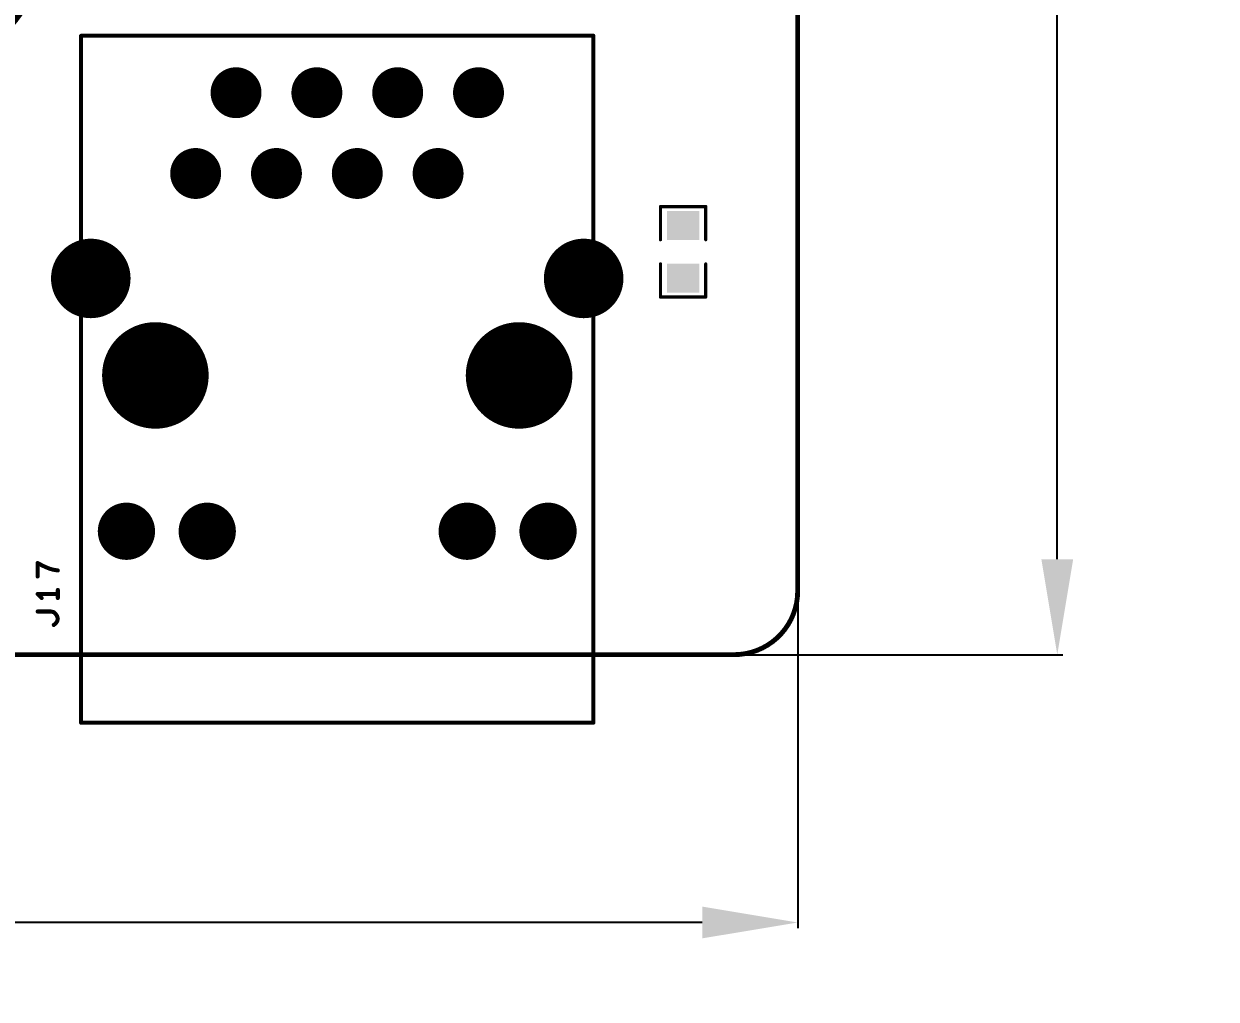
# Model space of a CAD drawing. Extents: x -13 to 102, y 0 to 99.
# Drawn here: x 64.68 to 102.15, y -0.33 to 30.34 of the extents above; entities that cross this region are included whole.
import ezdxf

# ---------------------------------------------------------------- set-up
doc = ezdxf.new("R2010")
doc.units = 0
doc.layers.get('0').update_dxf_attribs({"linetype": 'CONTINUOUS'})
doc.layers.get('DEFPOINTS').update_dxf_attribs({"linetype": 'CONTINUOUS'})
doc.layers.add('SILK_TOP_ART', color=251, linetype='CONTINUOUS')
doc.layers.add('SOLDER_TOP_ART', color=18, linetype='CONTINUOUS')
doc.layers.get('0').off()
doc.dimstyles.get("Standard").update_dxf_attribs({"dimtxt": 3, "dimasz": 3, "dimexe": 0.18, "dimexo": 0, "dimgap": 1.5, "dimtad": 0, "dimtih": 1, "dimtoh": 1, "dimzin": 0, "dimcen": 0.09, "dimazin": 3, "dimtfac": 1, "dimtofl": 0, "dimtmove": 0, "dimatfit": 3})

# ---------------------------------------------------------------- blocks, each defined once
blk = doc.blocks.new('ROUND_214')
at = {"const_width": 0.0508}
blk.add_lwpolyline([(-0.0254, 0, 1), (0.0254, 0, 1)], format="xyb", close=True, dxfattribs=at)
blk = doc.blocks.new('ROUND_159')
at = {"const_width": 0.0635}
blk.add_lwpolyline([(-0.03175, 0, 1), (0.03175, 0, 1)], format="xyb", close=True, dxfattribs=at)
blk = doc.blocks.new('ROUND_213')
at = {"const_width": 0.0762}
blk.add_lwpolyline([(-0.0381, 0, 1), (0.0381, 0, 1)], format="xyb", close=True, dxfattribs=at)
blk = doc.blocks.new('ROUND_341')
at = {"const_width": 2.55}
blk.add_lwpolyline([(-1.275, 0, 1), (1.275, 0, 1)], format="xyb", close=True, dxfattribs=at)
blk = doc.blocks.new('RECTANGLE_331')
blk.add_solid([(0.5072, 0.4564), (0.5072, -0.4564), (-0.5072, 0.4564), (-0.5072, -0.4564)])
blk = doc.blocks.new('ROUND_303')
at = {"const_width": 0.8}
blk.add_lwpolyline([(-0.4, 0, 1), (0.4, 0, 1)], format="xyb", close=True, dxfattribs=at)
blk = doc.blocks.new('ROUND_253')
at = {"const_width": 1.25}
blk.add_lwpolyline([(-0.625, 0, 1), (0.625, 0, 1)], format="xyb", close=True, dxfattribs=at)
blk = doc.blocks.new('ROUND_345')
at = {"const_width": 1.675}
blk.add_lwpolyline([(-0.8375, 0, 1), (0.8375, 0, 1)], format="xyb", close=True, dxfattribs=at)
blk = doc.blocks.new('ROUND_343')
at = {"const_width": 0.9}
blk.add_lwpolyline([(-0.45, 0, 1), (0.45, 0, 1)], format="xyb", close=True, dxfattribs=at)
blk = doc.blocks.new('*U174')
at = {"layer": 'SOLDER_TOP_ART', "color": 0, "linetype": 'CONTINUOUS'}
blk.add_text('88.00', height=3, dxfattribs=at).set_placement((39.771, 0.605))
blk = doc.blocks.new('*D168')
at = {"layer": 'DEFPOINTS', "color": 0, "linetype": 'CONTINUOUS'}
for p in [(1, 82.538), (89, 61.962), (89, 2.079)]:
    blk.add_point(p, dxfattribs=at)
at = {"layer": 'SOLDER_TOP_ART', "color": 0, "linetype": 'CONTINUOUS'}
for p, q in [((1, 82.538), (1, 1.899)), ((89, 61.962), (89, 1.899)), ((4, 2.079), (38.441, 2.079)), ((86, 2.079), (51.559, 2.079))]:
    blk.add_line(p, q, dxfattribs=at)
for points in [[(4, 2.579), (4, 1.579), (1, 2.079)], [(86, 2.579), (86, 1.579), (89, 2.079)]]:
    blk.add_solid(points, dxfattribs=at)
at = {"layer": 'SOLDER_TOP_ART', "linetype": 'CONTINUOUS'}
blk.add_blockref('*U174', (0, 0), dxfattribs=at)
blk = doc.blocks.new('*U177')
at = {"layer": 'SOLDER_TOP_ART', "color": 0, "linetype": 'CONTINUOUS'}
blk.add_text('53.50', height=3, dxfattribs=at).set_placement((91.928, 35.777))
blk = doc.blocks.new('*D171')
at = {"layer": 'DEFPOINTS', "color": 0, "linetype": 'CONTINUOUS'}
for p in [(86.25, 64), (86.962, 10.5), (97.158, 10.5)]:
    blk.add_point(p, dxfattribs=at)
at = {"layer": 'SOLDER_TOP_ART', "color": 0, "linetype": 'CONTINUOUS'}
for p, q in [((86.25, 64), (97.338, 64)), ((97.158, 61), (97.158, 40.283)), ((97.158, 13.5), (97.158, 34.217)), ((86.962, 10.5), (97.338, 10.5))]:
    blk.add_line(p, q, dxfattribs=at)
for points in [[(96.658, 61), (97.658, 61), (97.158, 64)], [(96.658, 13.5), (97.658, 13.5), (97.158, 10.5)]]:
    blk.add_solid(points, dxfattribs=at)
at = {"layer": 'SOLDER_TOP_ART', "linetype": 'CONTINUOUS'}
blk.add_blockref('*U177', (0, 0), dxfattribs=at)

msp = doc.modelspace()

# ---------------------------------------------------------------- linework, layer by layer
at = {"layer": 'SILK_TOP_ART'}
for points, const_width in [([(89, 12.5), (89, 62)], 0.1524), ([(66.479, 8.3603), (66.479, 29.9603)], 0.127), ([(66.479, 29.9603), (82.579, 29.9603)], 0.127), ([(82.579, 29.9603), (82.579, 8.3603)], 0.127), ([(84.6878, 23.5486), (84.6878, 24.59)], 0.1016), ([(84.6878, 24.59), (86.1102, 24.59)], 0.1016), ([(86.1102, 24.59), (86.1102, 23.5486)], 0.1016), ([(84.6878, 22.7866), (84.6878, 21.7452)], 0.1016), ([(86.1102, 21.7452), (86.1102, 22.7866)], 0.1016), ([(84.6878, 21.7452), (86.1102, 21.7452)], 0.1016), ([(65.2717, 13.2969), (65.1129, 13.3816)], 0.127), ([(65.1129, 13.3816), (65.1129, 12.9582)], 0.127), ([(65.3881, 13.244), (65.2717, 13.2969)], 0.127), ([(65.4939, 13.2017), (65.3881, 13.244)], 0.127), ([(65.6103, 13.1699), (65.4939, 13.2017)], 0.127), ([(65.7479, 13.1487), (65.6103, 13.1699)], 0.127), ([(65.7479, 12.4079), (65.1129, 12.4079)], 0.127), ([(65.1129, 12.4079), (65.2399, 12.2809)], 0.127), ([(65.7479, 12.2809), (65.7479, 12.5349)], 0.127), ([(65.5362, 11.8576), (65.1129, 11.8576)], 0.127), ([(65.6209, 11.8364), (65.5362, 11.8576)], 0.127), ([(65.6844, 11.7729), (65.6209, 11.8364)], 0.127), ([(65.7267, 11.7094), (65.6844, 11.7729)], 0.127), ([(65.7479, 11.6247), (65.7267, 11.7094)], 0.127), ([(65.7267, 11.5506), (65.7479, 11.6247)], 0.127), ([(65.6209, 11.4342), (65.6844, 11.4872)], 0.127), ([(65.6844, 11.4872), (65.7267, 11.5506)], 0.127), ([(3, 10.5), (87, 10.5)], 0.1524), ([(82.579, 8.3603), (66.479, 8.3603)], 0.127)]:
    msp.add_lwpolyline(points, dxfattribs=dict(at, const_width=const_width))
at = {"layer": 'SILK_TOP_ART', "const_width": 0.1524}
msp.add_lwpolyline([(87, 10.5, 0.4142136), (89, 12.5)], format="xyb", dxfattribs=at)
at = {"layer": 'SOLDER_TOP_ART', "const_width": 0.1524}
for points in [[(89, 12.5), (89, 62)], [(3, 10.5), (87, 10.5)]]:
    msp.add_lwpolyline(points, dxfattribs=at)
msp.add_lwpolyline([(87, 10.5, 0.4142136), (89, 12.5)], format="xyb", dxfattribs=at)

# ---------------------------------------------------------------- block references
at = {"layer": 'SILK_TOP_ART'}
for name, p in [('ROUND_159', (66.479, 29.9603)), ('ROUND_159', (66.479, 29.9603)), ('ROUND_159', (82.579, 29.9603)), ('ROUND_159', (82.579, 29.9603)), ('ROUND_214', (84.6878, 24.59)), ('ROUND_214', (84.6878, 24.59)), ('ROUND_214', (86.1102, 24.59)), ('ROUND_214', (86.1102, 24.59)), ('ROUND_214', (84.6878, 23.5486)), ('ROUND_214', (86.1102, 23.5486)), ('ROUND_214', (84.6878, 22.7866)), ('ROUND_214', (86.1102, 22.7866)), ('ROUND_214', (84.6878, 21.7452)), ('ROUND_214', (84.6878, 21.7452)), ('ROUND_214', (86.1102, 21.7452)), ('ROUND_214', (86.1102, 21.7452)), ('ROUND_159', (65.1129, 13.3816)), ('ROUND_159', (65.2717, 13.2969)), ('ROUND_159', (65.3881, 13.244)), ('ROUND_159', (65.4939, 13.2017)), ('ROUND_159', (65.6103, 13.1699)), ('ROUND_159', (65.7479, 13.1487)), ('ROUND_159', (65.1129, 12.9582)), ('ROUND_159', (65.1129, 12.4079)), ('ROUND_159', (65.7479, 12.5349)), ('ROUND_159', (65.7479, 12.4079)), ('ROUND_213', (89, 12.5)), ('ROUND_213', (89, 12.5)), ('ROUND_159', (65.2399, 12.2809)), ('ROUND_159', (65.7479, 12.2809)), ('ROUND_159', (65.1129, 11.8576)), ('ROUND_159', (65.5362, 11.8576)), ('ROUND_159', (65.6209, 11.8364)), ('ROUND_159', (65.6844, 11.7729)), ('ROUND_159', (65.7267, 11.7094)), ('ROUND_159', (65.7479, 11.6247)), ('ROUND_159', (65.6209, 11.4342)), ('ROUND_159', (65.6844, 11.4872)), ('ROUND_159', (65.7267, 11.5506)), ('ROUND_213', (87, 10.5)), ('ROUND_213', (87, 10.5)), ('ROUND_159', (66.479, 8.3603)), ('ROUND_159', (66.479, 8.3603)), ('ROUND_159', (82.579, 8.3603)), ('ROUND_159', (82.579, 8.3603))]:
    msp.add_blockref(name, p, dxfattribs=at)
at = {"layer": 'SOLDER_TOP_ART'}
for name, p in [('ROUND_341', (62.5, 32)), ('ROUND_303', (71.349, 28.1703)), ('ROUND_303', (73.889, 28.1703)), ('ROUND_303', (76.429, 28.1703)), ('ROUND_303', (78.969, 28.1703)), ('ROUND_303', (70.079, 25.6303)), ('ROUND_303', (72.619, 25.6303)), ('ROUND_303', (75.159, 25.6303)), ('ROUND_303', (77.699, 25.6303)), ('RECTANGLE_331', (85.399, 23.9931)), ('ROUND_253', (66.784, 22.3303)), ('ROUND_253', (82.274, 22.3303)), ('RECTANGLE_331', (85.399, 22.3421)), ('ROUND_345', (68.814, 19.2803)), ('ROUND_345', (80.244, 19.2803)), ('ROUND_343', (67.904, 14.3803)), ('ROUND_343', (70.444, 14.3803)), ('ROUND_343', (78.614, 14.3803)), ('ROUND_343', (81.154, 14.3803)), ('ROUND_213', (89, 12.5)), ('ROUND_213', (89, 12.5)), ('ROUND_213', (87, 10.5)), ('ROUND_213', (87, 10.5))]:
    msp.add_blockref(name, p, dxfattribs=at)

# ---------------------------------------------------------------- dimensions: what is measured, and where the dimension line sits
at = {"layer": 'SOLDER_TOP_ART', "linetype": 'CONTINUOUS'}
dim = msp.add_linear_dim(base=(89, 2.079174), p1=(1, 82.5381), p2=(89, 61.9619), dimstyle='Standard', dxfattribs=at)
dim.commit()
dim.dimension.update_dxf_attribs({"geometry": '*D168', "text_midpoint": (45, 2.079174)})
dim = msp.add_linear_dim(base=(97.158218, 10.5), p1=(86.25, 64), p2=(86.9619, 10.5), angle=90, dimstyle='Standard', dxfattribs=at)
dim.commit()
dim.dimension.update_dxf_attribs({"geometry": '*D171', "text_midpoint": (97.158218, 37.25)})

doc.saveas('drawing.dxf')
